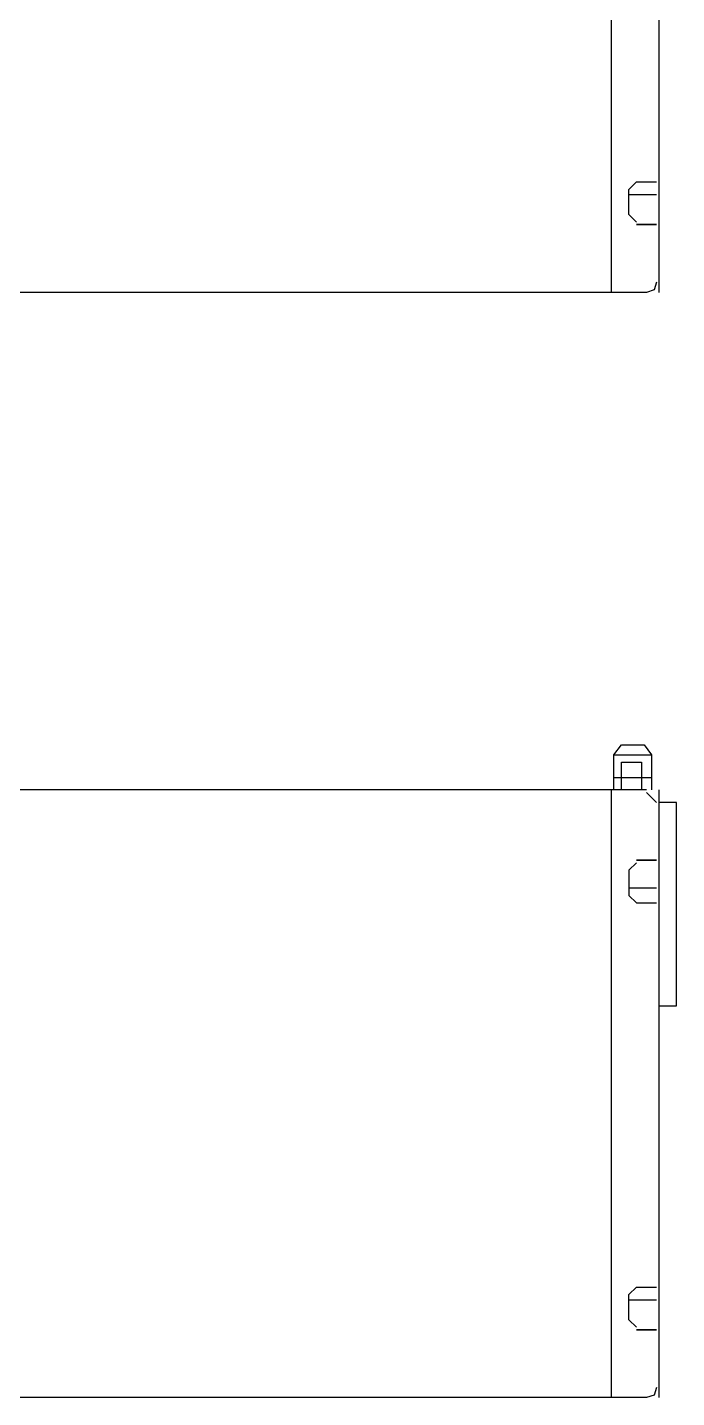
# Model space of a CAD drawing. Header units: millimetres. Extents: x 183355 to 194386, y -190559 to -183233.
# Drawn here: x 186860 to 187030, y -186932.5 to -186574.2 of the extents above; entities that cross this region are included whole.
import ezdxf

# ---------------------------------------------------------------- set-up
doc = ezdxf.new("R2010")
doc.units = ezdxf.units.MM
doc.header["$LTSCALE"] = 13
doc.layers.add('1', color=4, linetype='Continuous')

# ---------------------------------------------------------------- blocks, each defined once
blk = doc.blocks.new('A$C6BCA710F')
at = {"layer": '1'}
for points in [[(399.86, 343.4), (189.75, 343.4)], [(390.67, 343.4), (390.67, 184.5)], [(402.49, 340.77), (401.83, 342.74), (399.86, 343.4)], [(403.14, 343.4), (403.14, 184.5)], [(397.24, 325.01), (395.27, 323.04)], [(395.27, 323.04), (395.27, 316.48)], [(397.24, 325.67), (402.49, 325.67), (397.24, 325.67), (402.49, 325.67)], [(395.27, 317.79), (402.49, 317.79)], [(395.27, 316.48), (397.24, 314.51)], [(397.24, 314.51), (402.49, 314.51)], [(403.14, 240.97), (407.74, 240.97), (407.74, 187.78), (403.14, 187.78)], [(397.24, 214.05), (395.27, 212.08)], [(395.27, 205.51), (395.27, 212.08)], [(397.24, 214.05), (402.49, 214.05)], [(395.27, 210.11), (402.49, 210.11)], [(395.27, 205.51), (397.24, 203.54)], [(397.24, 202.89), (402.49, 202.89), (397.24, 202.89), (402.49, 202.89)], [(399.86, 185.16), (402.49, 187.78)], [(399.86, 184.5), (189.75, 184.5)], [(391.33, 184.5), (391.33, 175.31), (401.17, 175.31), (401.17, 184.5)], [(393.3, 184.5), (393.3, 177.28), (398.55, 177.28), (398.55, 184.5)], [(391.33, 181.22), (401.17, 181.22)], [(391.33, 175.31), (393.3, 172.68), (399.21, 172.68), (401.17, 175.31)]]:
    blk.add_lwpolyline(points, dxfattribs=at)

msp = doc.modelspace()

# ---------------------------------------------------------------- block references
at = {"layer": '1', "xscale": -1, "rotation": 180}
for p in [(186622.215, -186300.11), (186622.215, -186589.11)]:
    msp.add_blockref('A$C6BCA710F', p, dxfattribs=at)

doc.saveas('drawing.dxf')
